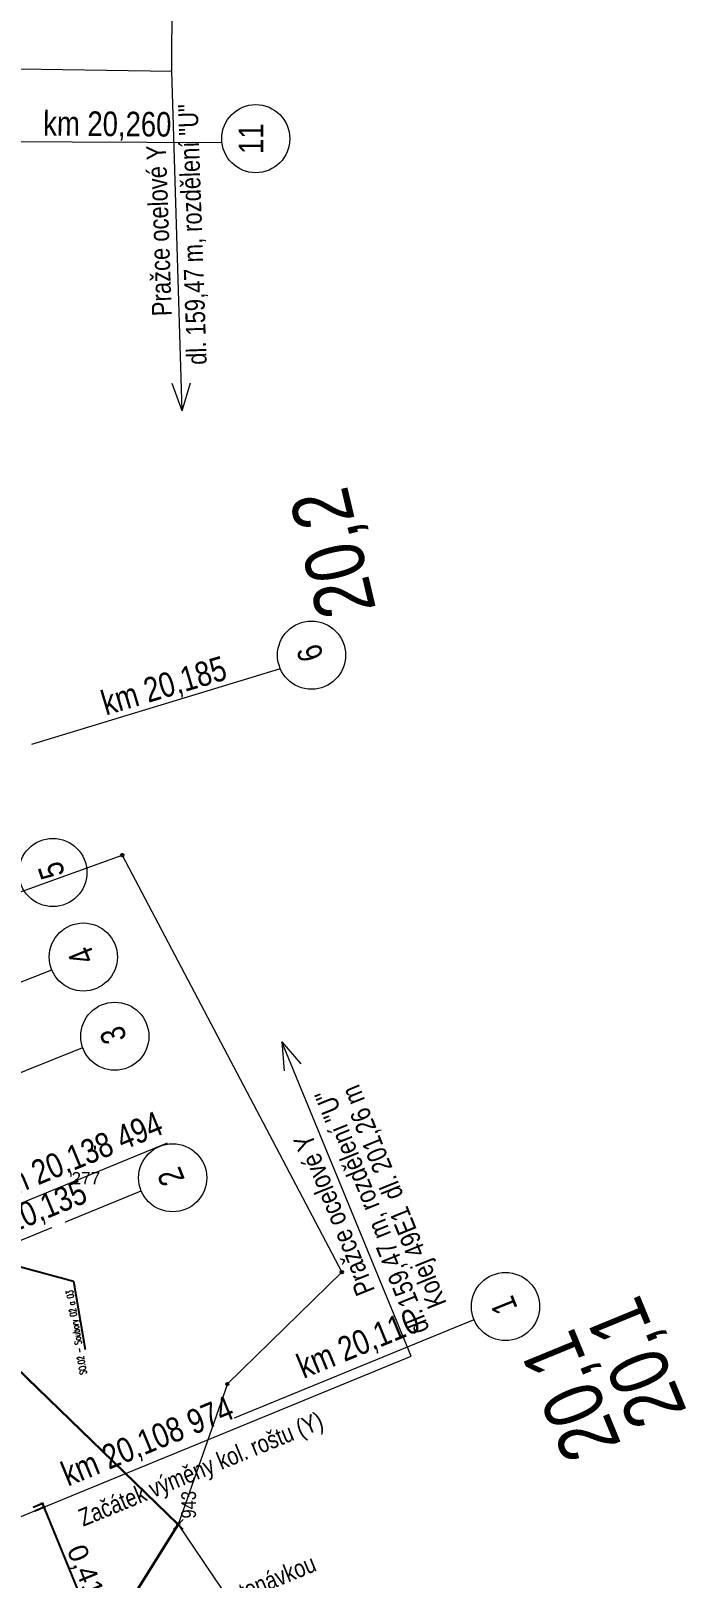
# Model space of a CAD drawing. Header units: millimetres. Extents: x -533422 to -532014, y -1115269 to -1112931.
# Drawn here: x -532510.7 to -532444, y -1113937.7 to -1113780.2 of the extents above; entities that cross this region are included whole.
import ezdxf
from ezdxf import colors
from ezdxf.entities.mleader import LeaderData, LeaderLine
from ezdxf.enums import TextEntityAlignment as Align
from ezdxf.math import Vec2, Vec3

# ---------------------------------------------------------------- set-up
doc = ezdxf.new("R2010")
doc.units = ezdxf.units.MM
doc.header["$PDMODE"] = 3
doc.header["$PDSIZE"] = 0.5
for name, color, linetype, lineweight in [('1105 mapa KN', 251, 'Continuous', 0), ('drážní pozemek', 4, 'Continuous', 30), ('drážní pozemek body', 1, 'Continuous', 18), ('kladečák', 2, 'Continuous', 15), ('SVRSEK', 1, 'Continuous', 20), ('Svršek popis', 1, 'Continuous', 18), ('řezy - značení', 5, 'Continuous', 0), ('ŠEDIVÝ -UKRYTO', 5, 'Continuous', 15)]:
    doc.layers.add(name, color=color, linetype=linetype, lineweight=lineweight)
doc.layers.add('skály', color=8, linetype='Continuous')
doc.styles.get("Standard").update_dxf_attribs({"font": 'arial.ttf'})
doc.styles.add('Standard 1_500', font='romans.shx', dxfattribs={"width": 0.65, "height": 0.7})
doc.dimstyles.new('Kóty příčné řezy', dxfattribs={"dimtxt": 2, "dimasz": 0.3, "dimexe": 0.15, "dimexo": 0.6, "dimgap": 0.1, "dimtad": 1, "dimdec": 3, "dimzin": 0, "dimtxsty": 'Standard', "dimblk": 'ARCHTICK', "dimcen": 0.09, "dimadec": 0, "dimazin": 0, "dimtfac": 1, "dimtdec": 3, "dimtofl": 0, "dimtmove": 0, "dimatfit": 3, "dimldrblk": 'ARCHTICK', "dimfxl": 1, "dimfxlon": 1, "dimtfillclr": 256, "dimtolj": 1, "dimtzin": 0, "dimarcsym": 0})

# ---------------------------------------------------------------- blocks, each defined once
blk = doc.blocks.new('Z105')
at = {"color": 0, "lineweight": -2}
for radius in [1.25, 0.025]:
    blk.add_circle((0, 0), radius, dxfattribs=at)
blk = doc.blocks.new('Z3060')
at = {"color": 0, "lineweight": -2}
for p, q in [((-1.3, 0), (-1.3, 3.8)), ((1.3, 3.8), (1.3, 0))]:
    blk.add_line(p, q, dxfattribs=at)
blk = doc.blocks.new('_ARCHTICK')
at = {"color": 0, "linetype": 'ByBlock', "const_width": 0.15}
blk.add_lwpolyline([(-0.5, -0.5), (0.5, 0.5)], dxfattribs=at)
blk = doc.blocks.new('*D35')
at = {"layer": 'Defpoints', "color": 0}
for p in [(-532509.39, -1113930.46), (-532523.37, -1113935.76), (-532523.21, -1113936.14)]:
    blk.add_point(p, dxfattribs=at)
at = {"layer": 'kladečák', "color": 0, "lineweight": -2}
for p, q in [((-532510.47, -1113930.46), (-532509.41, -1113930.02)), ((-532510.32, -1113930.84), (-532509.25, -1113930.4)), ((-532509.55, -1113930.08), (-532509.39, -1113930.46)), ((-532509.39, -1113930.46), (-532504.88, -1113941.43))]:
    blk.add_line(p, q, dxfattribs=at)
at = {"layer": 'kladečák', "color": 0, "lineweight": -2, "xscale": 0.3, "yscale": 0.3, "zscale": 0.3}
for p, rotation in [((-532509.55, -1113930.08), 112.3462702196717), ((-532509.39, -1113930.46), 292.3462702196717)]:
    blk.add_blockref('_ARCHTICK', p, dxfattribs=dict(at, rotation=rotation))
at = {"layer": 'kladečák', "color": 0, "insert": (-532505, -1113937.72), "char_height": 2, "attachment_point": 5, "rotation": 292.3463}
blk.add_mtext('\\A1;0,415', dxfattribs=at)

msp = doc.modelspace()

# ---------------------------------------------------------------- linework, layer by layer
at = {"layer": '1105 mapa KN', "color": 9, "lineweight": 13}
for p, q in [((-532524.12, -1113872.27), (-532501.41, -1113864.09)), ((-532501.41, -1113864.09), (-532479.06, -1113906.54)), ((-532479.06, -1113906.54), (-532490.71, -1113917.91)), ((-532490.71, -1113917.91), (-532495.7, -1113932.21)), ((-532495.7, -1113932.21), (-532483.69, -1113950.07))]:
    msp.add_line(p, q, dxfattribs=at)
at = {"layer": 'drážní pozemek'}
msp.add_lwpolyline([(-532529.0025, -1113945.33), (-532530.42, -1113935.0175), (-532538.0721, -1113922.9113), (-532546.68, -1113906.51), (-532550.25, -1113901.86), (-532580.39, -1113880.83), (-532597.41, -1113889.48), (-532617.5, -1113903.49), (-532582, -1113848.57), (-532568.73, -1113822.76), (-532530.98, -1113773.07), (-532548.8325, -1113807.33), (-532541.5989, -1113823.0723), (-532536.2725, -1113849.71), (-532528.2571, -1113879.1306), (-532521.9, -1113901.1475), (-532515.5275, -1113913.05), (-532495.7013, -1113932.2121), (-532507.56, -1113951.14)], dxfattribs=at)
at = {"layer": 'drážní pozemek body'}
msp.add_point((-532495.7013, -1113932.2121), dxfattribs=at)
at = {"layer": 'kladečák', "color": 1}
for p, q in [((-532496.3749, -1113784.2877), (-532496.1452, -1113749.6802)), ((-532524.7421, -1113783.8774), (-532496.3749, -1113784.2877)), ((-532495.3052, -1113818.8794), (-532496.3749, -1113784.2877)), ((-532495.3052, -1113818.8794), (-532496.3156, -1113816.0797)), ((-532495.3052, -1113818.8794), (-532494.4766, -1113816.0206)), ((-532471.9972, -1113915.0877), (-532485.1553, -1113883.0784)), ((-532485.1553, -1113883.0784), (-532484.93, -1113886.0463)), ((-532485.1553, -1113883.0784), (-532483.2282, -1113885.3468)), ((-532489.589, -1113922.3192), (-532471.9972, -1113915.0877))]:
    msp.add_line(p, q, dxfattribs=at)
at = {"layer": 'SVRSEK', "color": 1}
msp.add_line((-532525.183, -1113905.0345), (-532496.7924, -1113893.3639), dxfattribs=at)
at = {"layer": 'Svršek popis', "color": 1}
msp.add_line((-532513.9595, -1113932.3373), (-532489.589, -1113922.3192), dxfattribs=at)
at = {"layer": 'řezy - značení'}
for p, q in [((-532517.6653, -1113791.432), (-532491.3163, -1113791.5482)), ((-532510.615, -1113852.7976), (-532485.3902, -1113845.14)), ((-532533.1443, -1113885.2844), (-532508.5729, -1113875.7698)), ((-532529.8839, -1113893.5228), (-532505.4326, -1113883.6705)), ((-532529.8819, -1113893.5278), (-532505.4344, -1113883.6771)), ((-532523.8546, -1113908.2661), (-532499.4828, -1113898.2475)), ((-532489.9775, -1113921.3696, 353.018), (-532465.6058, -1113911.351, 353.018))]:
    msp.add_line(p, q, dxfattribs=at)
for centre in [(-532487.8204, -1113791.1619), (-532482.1439, -1113843.7351), (-532508.4701, -1113865.8544), (-532505.3696, -1113874.4588), (-532502.1665, -1113882.525), (-532496.2777, -1113896.93), (-532462.4007, -1113910.0335, 353.018)]:
    msp.add_circle(centre, 3.4653, dxfattribs=at)

# ---------------------------------------------------------------- block references
at = {"layer": '1105 mapa KN', "color": 9, "lineweight": -3, "xscale": 0.1, "yscale": 0.1, "zscale": 0.1}
for name, p in [('Z105', (-532501.41, -1113864.09)), ('Z3060', (-532504.34, -1113894.05)), ('Z105', (-532479.06, -1113906.54)), ('Z105', (-532490.71, -1113917.91)), ('Z105', (-532495.7, -1113932.21)), ('Z105', (-532495.7, -1113932.21))]:
    msp.add_blockref(name, p, dxfattribs=at)

# ---------------------------------------------------------------- texts
at = {"layer": '1105 mapa KN', "color": 9, "lineweight": -3}
msp.add_text('277', height=1.25, dxfattribs=at).set_placement((-532505.11, -1113897.6), align=Align.CENTER)
at = {"layer": 'drážní pozemek body', "width": 0.8}
msp.add_text('943', height=1.5, rotation=90, dxfattribs=at).set_placement((-532495.4013, -1113931.6121), align=Align.TOP_LEFT)
at = {"layer": 'kladečák', "color": 1, "ltscale": 0.5, "width": 0.8}
for s, rotation, p in [('dl. 159,47 m, rozdělení "U"', 92, (-532492.8072, -1113814.1495)), ('Pražce ocelové Y', 92, (-532496.3628, -1113809.1897)), ('dl. 159,47 m, rozdělení "U"', 112, (-532470.0977, -1113912.3432)), ('Pražce ocelové Y', 112, (-532475.662, -1113908.3968))]:
    msp.add_text(s, height=2, rotation=rotation, dxfattribs=at).set_placement(p)
at = {"layer": 'kladečák', "color": 5, "ltscale": 0.5, "width": 0.8}
for s, p in [('dl. 201,26 m', (-532472.7517, -1113898.6967)), ('Kolej 49E1', (-532468.37, -1113909.706))]:
    msp.add_text(s, height=2, rotation=112, dxfattribs=at).set_placement(p)
at = {"layer": 'SVRSEK', "color": 1, "width": 0.8}
msp.add_text('ZP km 20,138 494', height=2.5, rotation=22.34627, dxfattribs=at).set_placement((-532518.164, -1113901.068))
at = {"layer": 'SVRSEK', "color": 1, "ltscale": 0.5, "width": 0.8}
msp.add_text('Vyústní objekt Ž 3.14 s obetonávkou', height=1.8, rotation=22.34627, dxfattribs=at).set_placement((-532511.6068, -1113949.2609))
at = {"layer": 'Svršek popis', "color": 1, "width": 0.8}
for s, rotation, p in [('20,2', 103.326431, (-532477.0638, -1113832.6851)), ('20,1', 112.34627, (-532453.0592, -1113918.0473))]:
    msp.add_text(s, height=6, rotation=rotation, dxfattribs=at).set_placement(p, align=Align.CENTER)
msp.add_text('km 20,108 974', height=2.5, rotation=22.34627, dxfattribs=at).set_placement((-532506.9405, -1113928.3708))
at = {"layer": 'Svršek popis', "color": 1, "ltscale": 0.5, "width": 0.8}
msp.add_text('Začátek výměny kol. roštu (Y)', height=1.8, rotation=22.34627, dxfattribs=at).set_placement((-532505.3841, -1113932.4591))
at = {"layer": 'řezy - značení', "width": 0.8}
for s, rotation, p in [('km 20,260', 359.494636, (-532509.4633, -1113790.8408)), ('11', 89.989797, (-532487.0634, -1113792.7177, -353.018)), ('6', 108, (-532480.872, -1113843.8924, -353.018)), ('km 20,185', 16.595195, (-532503.0752, -1113849.8791)), ('5', 108, (-532507.1982, -1113866.0116, -353.018)), ('4', 112, (-532504.0976, -1113874.6161, -353.018)), ('3', 109.072916, (-532500.9042, -1113882.747, -353.018)), ('2', 112, (-532495.0058, -1113897.0872, -353.018)), ('km 20,135 ', 22.34627, (-532516.8355, -1113904.2996)), ('1', 112, (-532461.1287, -1113910.1908)), ('km 20,110 ', 22.346271, (-532482.9585, -1113917.4031, 353.018))]:
    msp.add_text(s, height=2.5, rotation=rotation, dxfattribs=at).set_placement(p)
at = {"layer": 'ŠEDIVÝ -UKRYTO', "color": 7, "width": 0.8}
msp.add_text('20,1', height=6, rotation=112.34627, dxfattribs=at).set_placement((-532446.3755, -1113914.6611), align=Align.CENTER)

# ---------------------------------------------------------------- dimensions: what is measured, and where the dimension line sits
at = {"layer": 'kladečák', "color": 1}
dim = msp.add_linear_dim(base=(-532509.3911, -1113930.4593), p1=(-532523.3663, -1113935.7555), p2=(-532523.2086, -1113936.1393), angle=292.34627, dimstyle='Kóty příčné řezy', dxfattribs=at)
dim.commit()
dim.dimension.update_dxf_attribs({"geometry": '*D35', "text_midpoint": (-532506.2033, -1113938.214), "dimtype": 161})

# ---------------------------------------------------------------- next in the draw order: leaders
at = {"layer": 'skály'}
ml = msp.add_multileader_mtext('Standard', dxfattribs=at)
ml.set_content('{\\C5;SO.02\\C12; }- Soubory 02 a 03', color=256, style='Standard 1_500')
ml.set_leader_properties(color=7)
ml.build(insert=Vec2(0, 0))
ml.multileader.update_dxf_attribs({"text_left_attachment_type": 6, "text_right_attachment_type": 6, "dogleg_length": 0, "arrow_head_size": 1})
ctx = ml.context
ctx.base_point, ctx.char_height, ctx.arrow_head_size, ctx.landing_gap_size, ctx.plane_origin, ctx.plane_x_axis, ctx.plane_y_axis = Vec3(-532504.7508, -1113917.0515), 0.7, 1, 0.2, Vec3(-532484.2822, -1113960.1791), Vec3(-0.16459426, 0.98636136), Vec3(-0.98636136, -0.16459426)
ctx.left_attachment, ctx.right_attachment = 6, 6
notes = []
notes.append((ctx, [(1, (1, 1, 0), (-532506.3537, -1113907.446), (0.16459426, -0.98636136), 0, [(1, [(-532523.1416, -1113902.8938)], 0, [])])]))
ctx.mtext.insert, ctx.mtext.text_direction, ctx.mtext.rotation, ctx.mtext.width, ctx.mtext.defined_height, ctx.mtext.line_spacing_style, ctx.mtext.flow_direction = Vec3(-532505.7043, -1113917.0078), Vec3(-0.16459426, 0.98636136), 1.73614298, 15.514012, 1.4, 2, 5
ctx.mtext.has_bg_fill, ctx.mtext.bg_color, ctx.mtext.bg_scale_factor, ctx.mtext.bg_transparency, ctx.mtext.use_window_bg_color = 1, -1027028792, 1.5, 0, 1
for ctx, leaders in notes:
    for number, flags, end, landing, length, lines in leaders:
        leader = LeaderData()
        leader.index, (leader.has_last_leader_line, leader.has_dogleg_vector, leader.attachment_direction) = number, flags
        leader.last_leader_point, leader.dogleg_vector, leader.dogleg_length = Vec3(end), Vec3(landing), length
        for number, points, colour, breaks in lines:
            line = LeaderLine()
            line.index, line.vertices, line.color, line.breaks = number, Vec3.list(points), colors.encode_raw_color(colour), breaks
            leader.lines.append(line)
        ctx.leaders.append(leader)

doc.saveas('drawing.dxf')
